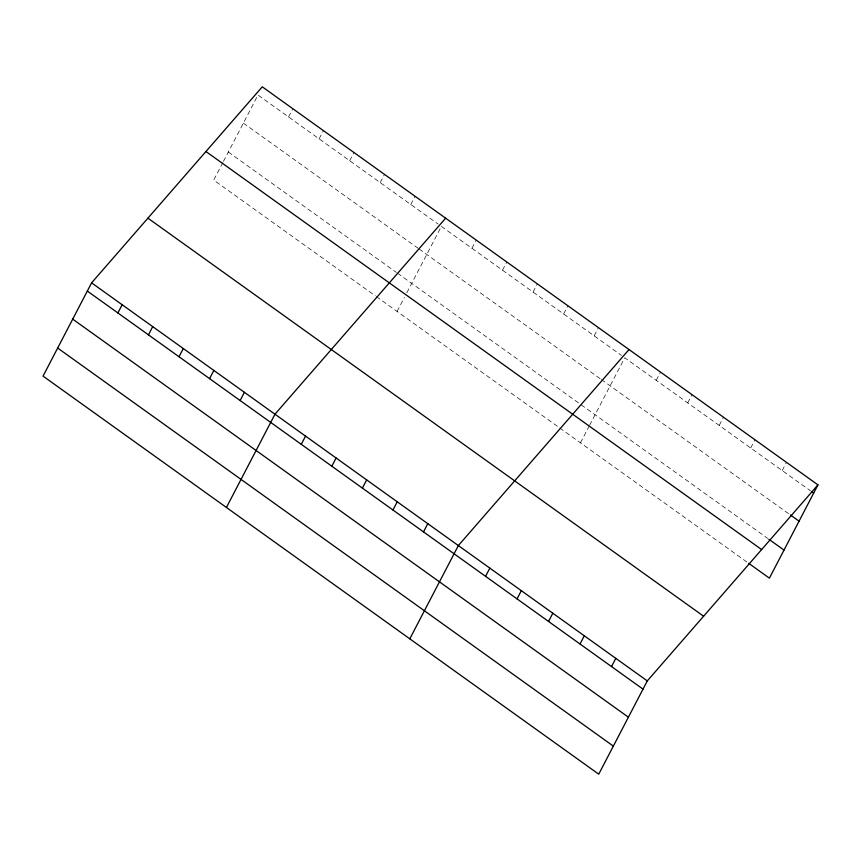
<?xml version="1.0" encoding="UTF-8"?>
<svg xmlns="http://www.w3.org/2000/svg" width="861" height="861" viewBox="0 0 861 861"><rect width="100%" height="100%" fill="white"/><g stroke="black" fill="none" stroke-linecap="round" stroke-linejoin="round"><path stroke-width="0.65" stroke-dasharray="4.3 3.23" d="M222.848 162.546L213.711 180.089L375.256 295.807M223.451 161.384L257.988 95.044L438.088 224.054M288.553 116.935L292.826 108.723M319.108 138.825L323.392 130.614M349.674 160.727L353.946 152.505M380.239 182.618L384.512 174.396M410.805 204.509L415.077 196.297M397.093 311.456L404.39 297.422M406.833 292.74L440.757 227.573M471.925 248.291L476.198 240.079M502.49 270.193L506.763 261.97M533.056 292.083L537.329 283.872M563.611 313.974L567.894 305.763M594.176 335.865L598.449 327.654M580.465 442.812L588.989 426.443M589.602 425.269L624.742 357.767L810.416 490.77M656.233 380.314L660.505 372.103M687.713 402.873L691.996 394.661M719.204 425.431L723.488 417.219M750.695 447.989L754.968 439.777M782.186 470.547L786.459 462.335M441.359 226.4L621.47 355.421M243.372 123.112L418.015 248.216M419.113 248.99L600.311 378.797M601.398 379.572L789.289 514.168M228.326 152.02L396.415 272.442M397.513 273.217L767.721 538.416M376.354 296.593L558.638 427.174M559.725 427.96L747.682 562.599"/><path stroke-width="1.29" d="M91.6 282.849L43.05 376.117L598.739 774.179L647.289 680.911L817.95 484.883L262.261 86.821L91.6 282.849L647.289 680.911M117.882 312.952L122.165 304.74M148.447 334.854L152.731 326.631M179.013 356.745L183.285 348.533M209.578 378.636L213.851 370.424M240.133 400.526L244.416 392.315M226.421 507.473L274.982 414.206L445.643 218.188M301.264 444.319L305.537 436.096M331.829 466.21L336.102 457.998M362.384 488.101L366.668 479.889M392.95 510.003L397.233 501.78M423.515 531.894L427.788 523.671M409.804 638.83L458.353 545.573L629.014 349.544M485.561 576.343L489.844 568.131M517.052 598.901L521.335 590.678M548.543 621.459L552.816 613.236M580.034 644.017L584.307 635.795M611.525 666.565L615.798 658.353M817.95 484.883L769.4 578.151L748.769 563.374M811.503 491.545L813.677 493.105M790.376 514.943L799.062 521.174M768.808 539.201L784.005 550.082M205.94 151.514L761.63 549.576M147.92 218.156L703.609 616.218M87.327 291.061L643.006 689.123M72.711 319.13L628.401 717.191M57.665 348.048L613.344 746.11"/></g></svg>
